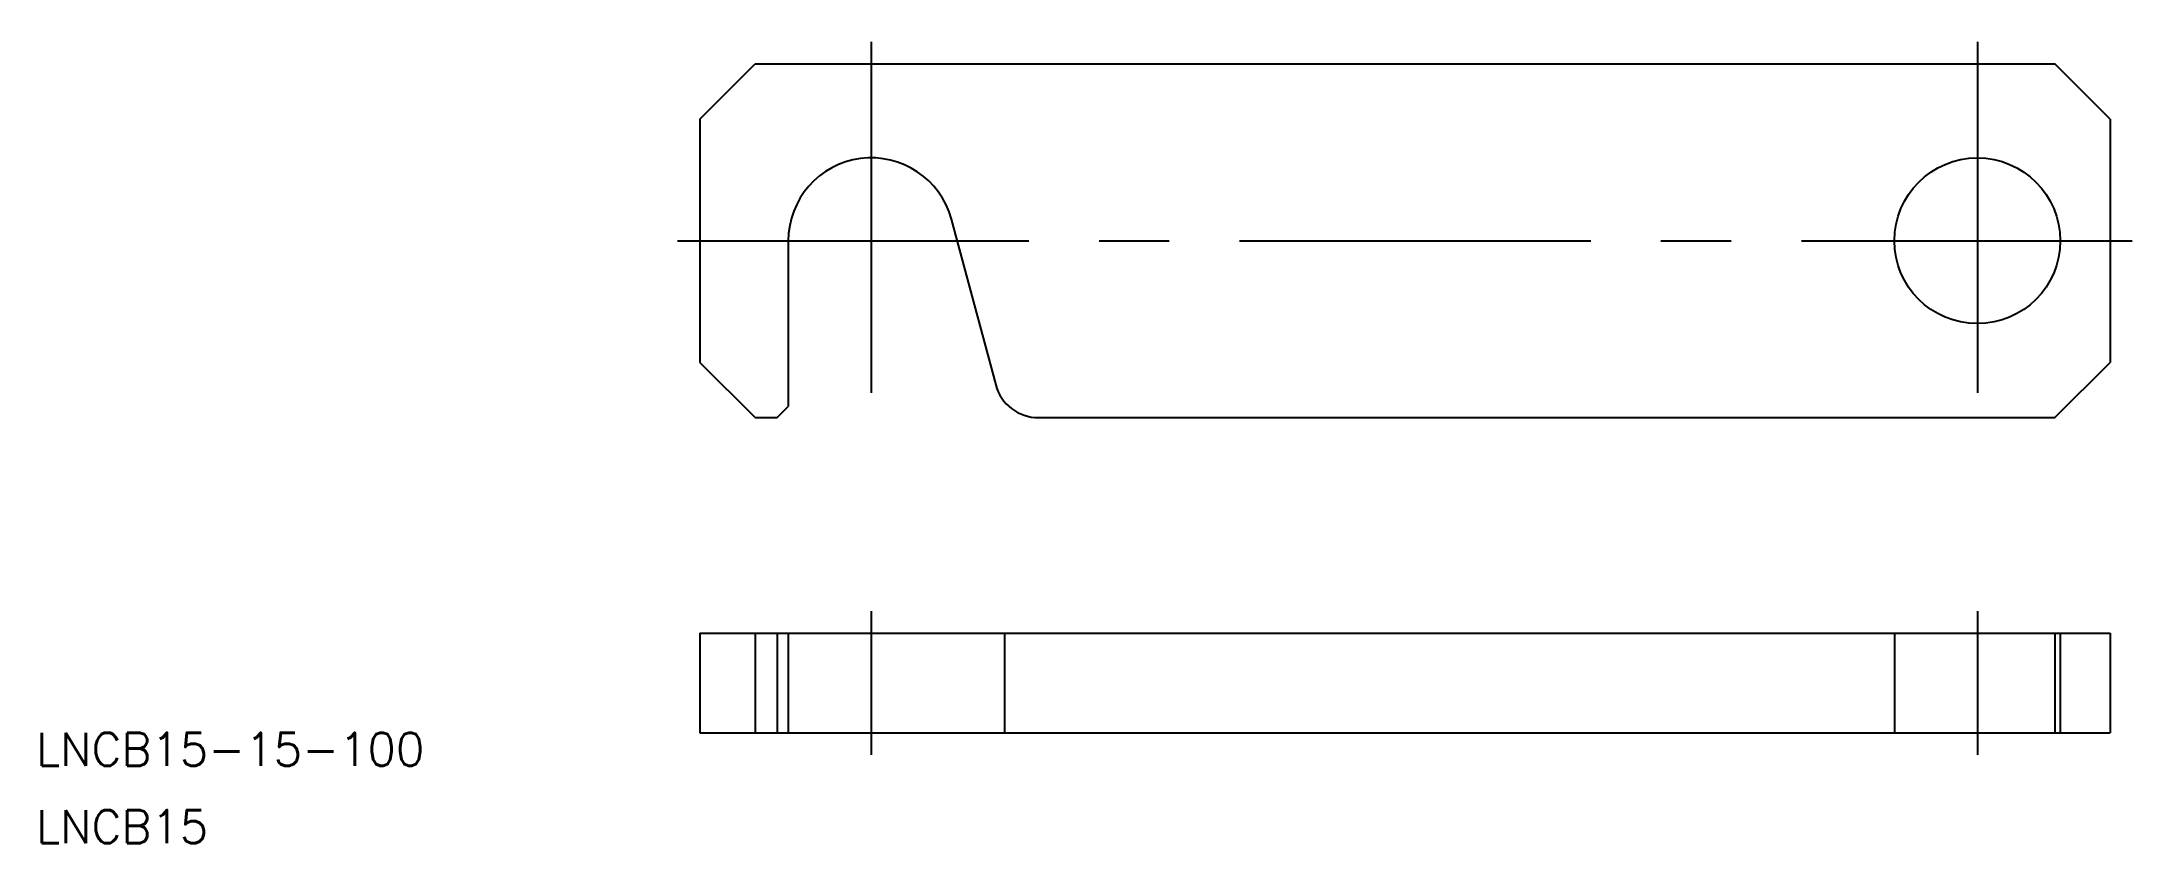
# Model space of a CAD drawing. Extents: x -75 to 114, y -54 to 18.
import ezdxf

# ---------------------------------------------------------------- set-up
doc = ezdxf.new("R2010")
doc.units = 0
doc.linetypes.add('CENTER', pattern=[50.8, 31.75, -6.35, 6.35, -6.35])
doc.linetypes.add('DASHED', pattern=[19.05, 12.7, -6.35])
doc.layers.get('0').update_dxf_attribs({"linetype": 'CONTINUOUS'})
doc.layers.add('CENTER', color=1, linetype='CENTER')
doc.styles.get("Standard").update_dxf_attribs({"font": 'txt.shx', "height": 3, "bigfont": 'bigfont.shx'})

msp = doc.modelspace()

# ---------------------------------------------------------------- linework, layer by layer
at = {"color": 7, "linetype": 'CONTINUOUS'}
for p, q in [((-15.5, 11), (-10.5, 16)), ((-10.5, 16), (107, 16)), ((112, 11), (107, 16)), ((-15.5, 11), (-15.5, -11)), ((112, 11), (112, -11)), ((7.24, 1.94), (11.26, -13.04)), ((-7.5, 0), (-7.5, -15)), ((-15.5, -11), (-10.5, -16)), ((107, -16), (112, -11)), ((-8.5, -16), (-7.5, -15)), ((-10.5, -16), (-8.5, -16)), ((15.12, -16), (107, -16)), ((-15.5, -35.5), (112, -35.5)), ((-15.5, -35.5), (-15.5, -44.5)), ((-10.5, -35.5), (-10.5, -44.5)), ((-8.5, -35.5), (-8.5, -44.5)), ((-7.5, -35.5), (-7.5, -44.5)), ((12.05, -35.5), (12.05, -44.5)), ((107, -35.5), (107, -44.5)), ((112, -35.5), (112, -44.5)), ((-15.5, -44.5), (112, -44.5))]:
    msp.add_line(p, q, dxfattribs=at)
at = {"color": 3, "linetype": 'DASHED'}
for p, q in [((92.5, -35.5), (92.5, -44.5)), ((107.5, -35.5), (107.5, -44.5))]:
    msp.add_line(p, q, dxfattribs=at)
at = {"color": 7, "linetype": 'CONTINUOUS'}
msp.add_circle((100, 0), 7.5, dxfattribs=at)
for centre, radius, start, end in [((0, 0), 7.5, 15, 180), ((15.12, -12), 4, 195, 270)]:
    msp.add_arc(centre, radius, start, end, dxfattribs=at)
at = {"layer": 'CENTER', "color": 1, "linetype": 'CENTER'}
for p, q in [((0, 18), (0, -18)), ((100, 18), (100, -18)), ((-17.5, 0), (114, 0)), ((0, -33.5), (0, -46.5)), ((100, -33.5), (100, -46.5))]:
    msp.add_line(p, q, dxfattribs=at)

# ---------------------------------------------------------------- texts
at = {"color": 7, "linetype": 'CONTINUOUS'}
for s, p in [('LNCB15-15-100', (-75.5, -47.5)), ('LNCB15', (-75.5, -54.5))]:
    msp.add_text(s, height=3, dxfattribs=at).set_placement(p)

doc.saveas('drawing.dxf')
